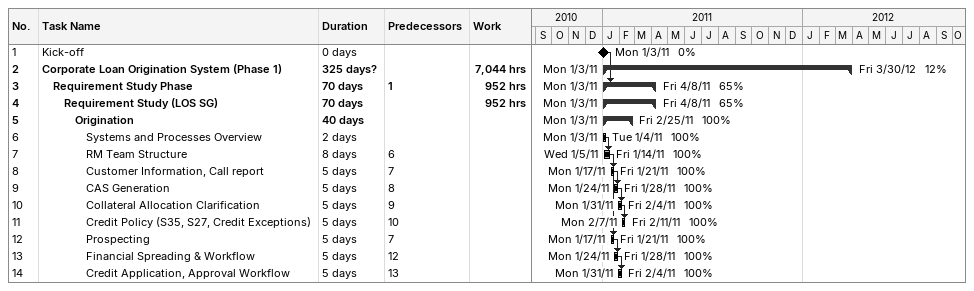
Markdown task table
| ID | Level | Task | Duration | Start | Finish | Predecessors | % complete | Work (h) |
|---|---|---|---|---|---|---|---|---|
| 1 | 1 | Kick-off | 0d | 2011-01-03 | 2011-01-03 |  | 0 |  |
| 2 | 1 | **Corporate Loan Origination System (Phase 1)** | 325d? | 2011-01-03 | 2012-03-30 |  | 12 | 7044 |
| 3 | 2 | **Requirement Study Phase** | 70d | 2011-01-03 | 2011-04-08 | 1 | 65 | 952 |
| 4 | 3 | **Requirement Study (LOS SG)** | 70d | 2011-01-03 | 2011-04-08 |  | 65 | 952 |
| 5 | 4 | **Origination** | 40d | 2011-01-03 | 2011-02-25 |  | 100 |  |
| 6 | 5 | Systems and Processes Overview | 2d | 2011-01-03 | 2011-01-04 |  | 100 |  |
| 7 | 5 | RM Team Structure | 8d | 2011-01-05 | 2011-01-14 | 6 | 100 |  |
| 8 | 5 | Customer Information, Call report | 5d | 2011-01-17 | 2011-01-21 | 7 | 100 |  |
| 9 | 5 | CAS Generation | 5d | 2011-01-24 | 2011-01-28 | 8 | 100 |  |
| 10 | 5 | Collateral Allocation Clarification | 5d | 2011-01-31 | 2011-02-04 | 9 | 100 |  |
| 11 | 5 | Credit Policy (S35, S27, Credit Exceptions) | 5d | 2011-02-07 | 2011-02-11 | 10 | 100 |  |
| 12 | 5 | Prospecting | 5d | 2011-01-17 | 2011-01-21 | 7 | 100 |  |
| 13 | 5 | Financial Spreading & Workflow | 5d | 2011-01-24 | 2011-01-28 | 12 | 100 |  |
| 14 | 5 | Credit Application, Approval Workflow | 5d | 2011-01-31 | 2011-02-04 | 13 | 100 |  |
